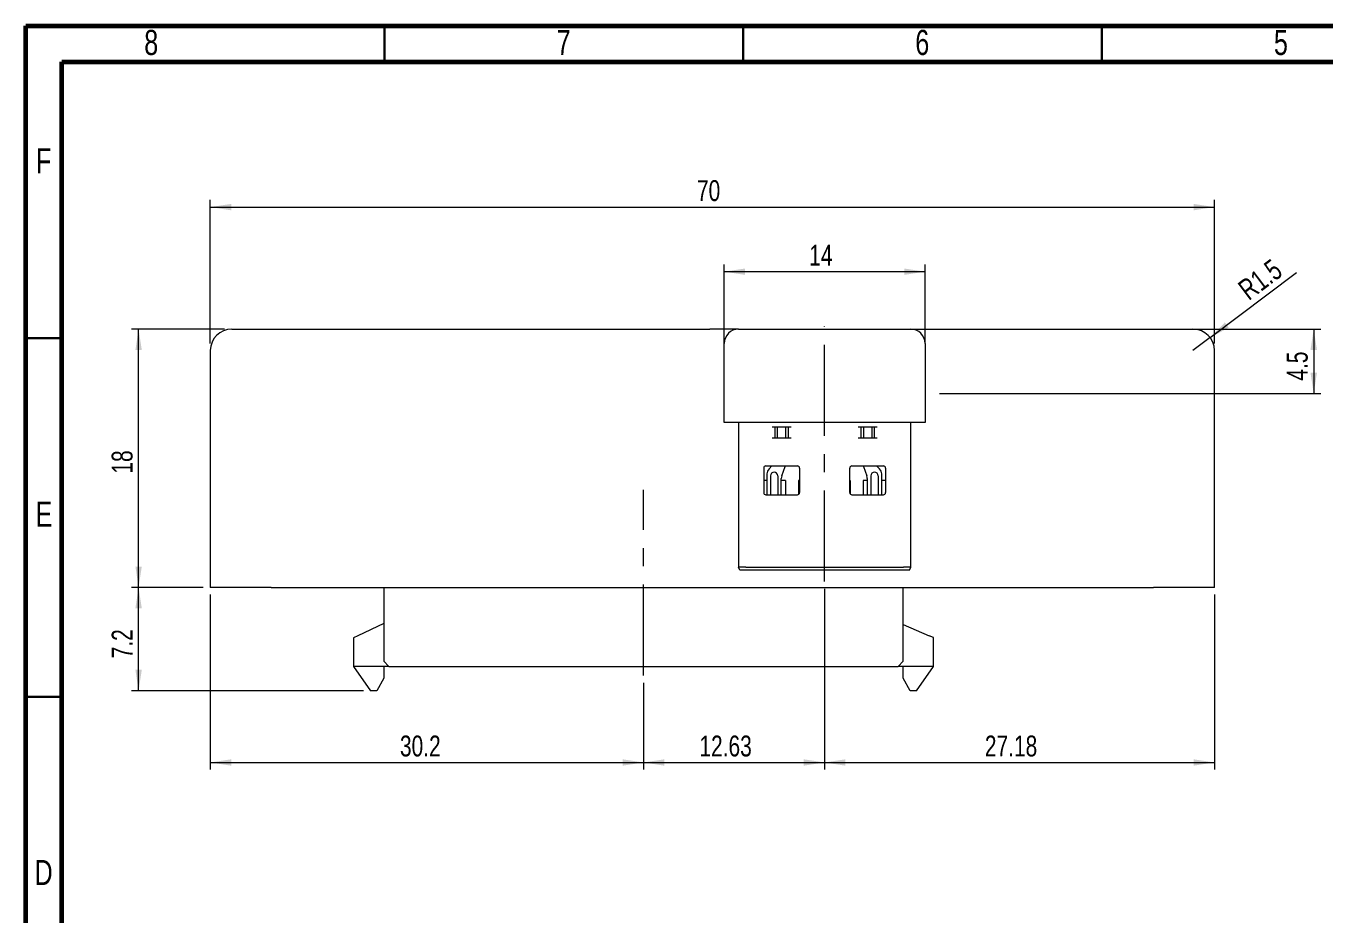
# Model space of a CAD drawing. Header units: millimetres. Extents: x 15 to 415, y 5 to 292.
# Drawn here: x 15 to 196, y 168.2 to 292 of the extents above; entities that cross this region are included whole.
import ezdxf

# ---------------------------------------------------------------- set-up
doc = ezdxf.new("R2010")
doc.units = ezdxf.units.MM
doc.linetypes.add('CENTERX2', pattern=[20.32, 12.7, -2.54, 2.54, -2.54])
doc.styles.add('SLDTEXTSTYLE0', font='TXT', dxfattribs={"width": 0.75})
doc.dimstyles.new('SLDDIMSTYLE0', dxfattribs={"dimtxt": 2.910417, "dimasz": 2.910417, "dimexe": 0, "dimexo": 0.0625, "dimgap": 0.727604, "dimtad": 1, "dimlfac": 0.5, "dimrnd": 1e-09, "dimzin": 12, "dimdsep": 46, "dimtxsty": 'SLDTEXTSTYLE0', "dimsah": 1, "dimcen": 0.09, "dimadec": 0, "dimazin": 3, "dimtfac": 1, "dimtofl": 0, "dimtmove": 0, "dimatfit": 3, "dimfxl": 0, "dimfrac": 2, "dimtolj": 1, "dimtzin": 12, "dimarcsym": 0})
doc.dimstyles.new('SLDDIMSTYLE1', dxfattribs={"dimtxt": 2.910417, "dimasz": 2.910417, "dimexe": 0, "dimexo": 0.0625, "dimgap": 0.727604, "dimtad": 1, "dimlfac": 0.5, "dimrnd": 1e-09, "dimzin": 12, "dimdsep": 46, "dimtxsty": 'SLDTEXTSTYLE0', "dimsah": 1, "dimcen": 0, "dimadec": 0, "dimazin": 3, "dimtfac": 1, "dimtofl": 0, "dimtmove": 0, "dimatfit": 3, "dimfxl": 0, "dimfrac": 2, "dimtolj": 1, "dimtzin": 12, "dimarcsym": 0})

# ---------------------------------------------------------------- blocks, each defined once
blk = doc.blocks.new('_D_6')
at = {"color": 7, "linetype": 'Continuous', "lineweight": 0}
for p, q in [((126.35, 213.56), (126.35, 188.36)), ((101.1, 200.46), (101.1, 188.36)), ((101.1, 189.36), (126.35, 189.36))]:
    blk.add_line(p, q, dxfattribs=at)
for points in [[(101.1, 189.36), (104.01, 188.91), (104.01, 189.8)], [(126.35, 189.36), (123.44, 189.8), (123.44, 188.91)]]:
    blk.add_solid(points, dxfattribs=at)
at = {"color": 7, "linetype": 'Continuous', "lineweight": 0, "insert": (108.89, 193.11), "char_height": 2.91, "attachment_point": 1, "style": 'SLDTEXTSTYLE0'}
blk.add_mtext('12.63', dxfattribs=at)
blk = doc.blocks.new('_D_7')
at = {"color": 7, "linetype": 'Continuous', "lineweight": 0}
for p, q in [((112.35, 247.76), (112.35, 258.76)), ((112.35, 257.76), (140.35, 257.76)), ((140.35, 247.76), (140.35, 258.76))]:
    blk.add_line(p, q, dxfattribs=at)
for points in [[(112.35, 257.76), (115.26, 257.31), (115.26, 258.2)], [(140.35, 257.76), (137.44, 258.2), (137.44, 257.31)]]:
    blk.add_solid(points, dxfattribs=at)
at = {"color": 7, "linetype": 'Continuous', "lineweight": 0, "insert": (124.2, 261.51), "char_height": 2.91, "attachment_point": 1, "style": 'SLDTEXTSTYLE0'}
blk.add_mtext('14', dxfattribs=at)
blk = doc.blocks.new('_D_8')
at = {"color": 7, "linetype": 'Continuous', "lineweight": 0}
for p, q in [((40.7, 247.76), (40.7, 267.76)), ((40.7, 266.76), (180.7, 266.76)), ((180.7, 247.76), (180.7, 267.76))]:
    blk.add_line(p, q, dxfattribs=at)
for points in [[(40.7, 266.76), (43.61, 266.31), (43.61, 267.2)], [(180.7, 266.76), (177.79, 267.2), (177.79, 266.31)]]:
    blk.add_solid(points, dxfattribs=at)
at = {"color": 7, "linetype": 'Continuous', "lineweight": 0, "insert": (108.55, 270.51), "char_height": 2.91, "attachment_point": 1, "style": 'SLDTEXTSTYLE0'}
blk.add_mtext('70', dxfattribs=at)
blk = doc.blocks.new('_D_9')
at = {"color": 7, "linetype": 'Continuous', "lineweight": 0}
for p, q in [((39.7, 213.76), (29.7, 213.76)), ((30.7, 199.36), (30.7, 213.76)), ((62.05, 199.36), (29.7, 199.36))]:
    blk.add_line(p, q, dxfattribs=at)
for points in [[(30.7, 213.76), (30.26, 210.85), (31.15, 210.85)], [(30.7, 199.36), (31.15, 202.27), (30.26, 202.27)]]:
    blk.add_solid(points, dxfattribs=at)
at = {"color": 7, "linetype": 'Continuous', "lineweight": 0, "insert": (26.95, 203.87), "char_height": 2.91, "attachment_point": 1, "rotation": 90, "style": 'SLDTEXTSTYLE0'}
blk.add_mtext('7.2', dxfattribs=at)
blk = doc.blocks.new('_D_10')
at = {"color": 7, "linetype": 'Continuous', "lineweight": 0}
for p, q in [((42.7, 249.76), (29.7, 249.76)), ((30.7, 213.76), (30.7, 249.76)), ((39.7, 213.76), (29.7, 213.76))]:
    blk.add_line(p, q, dxfattribs=at)
for points in [[(30.7, 249.76), (30.26, 246.85), (31.15, 246.85)], [(30.7, 213.76), (31.15, 216.67), (30.26, 216.67)]]:
    blk.add_solid(points, dxfattribs=at)
at = {"color": 7, "linetype": 'Continuous', "lineweight": 0, "insert": (26.95, 229.61), "char_height": 2.91, "attachment_point": 1, "rotation": 90, "style": 'SLDTEXTSTYLE0'}
blk.add_mtext('18', dxfattribs=at)
blk = doc.blocks.new('_D_11')
at = {"color": 7, "linetype": 'Continuous', "lineweight": 0}
for p, q in [((40.7, 212.76), (40.7, 188.36)), ((101.1, 200.46), (101.1, 188.36)), ((40.7, 189.36), (101.1, 189.36))]:
    blk.add_line(p, q, dxfattribs=at)
for points in [[(40.7, 189.36), (43.61, 188.91), (43.61, 189.8)], [(101.1, 189.36), (98.19, 189.8), (98.19, 188.91)]]:
    blk.add_solid(points, dxfattribs=at)
at = {"color": 7, "linetype": 'Continuous', "lineweight": 0, "insert": (67.14, 193.11), "char_height": 2.91, "attachment_point": 1, "style": 'SLDTEXTSTYLE0'}
blk.add_mtext('30.2', dxfattribs=at)
blk = doc.blocks.new('_D_12')
at = {"color": 7, "linetype": 'Continuous', "lineweight": 0}
for p, q in [((126.35, 213.56), (126.35, 188.36)), ((180.7, 212.76), (180.7, 188.36)), ((126.35, 189.36), (180.7, 189.36))]:
    blk.add_line(p, q, dxfattribs=at)
for points in [[(126.35, 189.36), (129.26, 188.91), (129.26, 189.8)], [(180.7, 189.36), (177.79, 189.8), (177.79, 188.91)]]:
    blk.add_solid(points, dxfattribs=at)
at = {"color": 7, "linetype": 'Continuous', "lineweight": 0, "insert": (148.69, 193.11), "char_height": 2.91, "attachment_point": 1, "style": 'SLDTEXTSTYLE0'}
blk.add_mtext('27.18', dxfattribs=at)
blk = doc.blocks.new('_D_13')
at = {"color": 7, "linetype": 'Continuous', "lineweight": 0}
for p, q in [((142.35, 249.76), (195.54, 249.76)), ((194.54, 249.76), (194.54, 240.76)), ((142.35, 240.76), (195.54, 240.76))]:
    blk.add_line(p, q, dxfattribs=at)
for points in [[(194.54, 249.76), (194.09, 246.85), (194.99, 246.85)], [(194.54, 240.76), (194.99, 243.67), (194.09, 243.67)]]:
    blk.add_solid(points, dxfattribs=at)
at = {"color": 7, "linetype": 'Continuous', "lineweight": 0, "insert": (190.79, 242.57), "char_height": 2.91, "attachment_point": 1, "rotation": 90, "style": 'SLDTEXTSTYLE0'}
blk.add_mtext('4.5', dxfattribs=at)
blk = doc.blocks.new('_D_14')
at = {"color": 7, "linetype": 'Continuous', "lineweight": 0}
for q in [(192.14, 257.66), (177.7, 246.76)]:
    blk.add_line((180.1, 248.57), q, dxfattribs=at)
blk.add_solid([(180.1, 248.57), (182.69, 249.96), (182.15, 250.68)], dxfattribs=at)
at = {"color": 7, "linetype": 'Continuous', "lineweight": 0, "insert": (183.73, 255.97), "char_height": 2.91, "attachment_point": 1, "rotation": 37.0649, "style": 'SLDTEXTSTYLE0'}
blk.add_mtext('R1.5', dxfattribs=at)

msp = doc.modelspace()

# ---------------------------------------------------------------- linework, layer by layer
at = {"color": 7, "linetype": 'Continuous', "lineweight": 60}
for p, q in [((15, 292), (415, 292)), ((15, 5), (15, 292)), ((20, 287), (410, 287)), ((20, 10), (20, 287))]:
    msp.add_line(p, q, dxfattribs=at)
at = {"color": 7, "linetype": 'Continuous', "lineweight": 30}
for p, q in [((65, 292), (65, 287)), ((115, 292), (115, 287)), ((165, 292), (165, 287)), ((15, 248.5), (20, 248.5)), ((15, 198.5), (20, 198.5))]:
    msp.add_line(p, q, dxfattribs=at)
at = {"color": 7, "linetype": 'Continuous', "lineweight": 15}
for p, q in [((43.704, 249.757), (49.204, 249.757)), ((49.204, 249.757), (110.354, 249.757)), ((114.354, 249.757), (138.354, 249.757)), ((142.354, 249.757), (172.204, 249.757)), ((172.204, 249.757), (177.704, 249.757)), ((40.704, 246.757), (40.704, 213.757)), ((112.354, 246.757), (112.354, 247.757)), ((112.354, 236.757), (112.354, 246.757)), ((140.354, 247.757), (140.354, 246.757)), ((140.354, 246.757), (140.354, 236.757)), ((180.704, 213.757), (180.704, 246.757)), ((114.354, 236.757), (112.354, 236.757)), ((138.354, 236.757), (114.354, 236.757)), ((114.354, 236.757), (114.354, 216.557)), ((119.014, 236.157), (121.674, 236.157)), ((119.434, 234.557), (119.434, 236.157)), ((119.744, 236.157), (119.744, 234.557)), ((120.944, 234.557), (120.944, 236.157)), ((121.254, 236.157), (121.254, 234.557)), ((131.034, 236.157), (133.694, 236.157)), ((131.454, 234.557), (131.454, 236.157)), ((131.764, 236.157), (131.764, 234.557)), ((132.964, 234.557), (132.964, 236.157)), ((133.274, 236.157), (133.274, 234.557)), ((140.354, 236.757), (138.354, 236.757)), ((138.354, 216.557), (138.354, 236.757)), ((121.674, 234.557), (119.014, 234.557)), ((133.694, 234.557), (131.034, 234.557)), ((117.854, 230.377), (117.854, 226.977)), ((118.154, 230.677), (122.554, 230.677)), ((119.004, 230.677), (118.596, 230.27)), ((120.364, 229.294), (120.843, 230.611)), ((122.854, 230.377), (122.854, 226.977)), ((129.854, 226.977), (129.854, 230.377)), ((130.154, 230.677), (134.554, 230.677)), ((131.764, 230.611), (132.243, 229.294)), ((134.011, 230.27), (133.604, 230.677)), ((134.854, 230.377), (134.854, 226.977)), ((118.304, 228.657), (117.854, 228.657)), ((118.304, 229.563), (118.304, 226.677)), ((118.804, 229.317), (118.804, 226.677)), ((119.804, 229.317), (119.804, 226.677)), ((120.304, 226.677), (120.304, 228.952)), ((120.904, 228.657), (120.304, 228.657)), ((120.904, 228.657), (120.904, 226.677)), ((122.854, 228.657), (122.704, 228.657)), ((122.704, 228.657), (122.704, 226.717)), ((129.904, 228.657), (129.854, 228.657)), ((129.904, 228.657), (129.904, 226.811)), ((132.304, 228.657), (131.704, 228.657)), ((131.704, 228.657), (131.704, 226.677)), ((132.304, 228.952), (132.304, 226.677)), ((132.804, 229.317), (132.804, 226.677)), ((133.804, 229.317), (133.804, 226.677)), ((134.304, 226.677), (134.304, 229.563)), ((134.854, 228.657), (134.304, 228.657)), ((118.154, 226.677), (122.554, 226.677)), ((130.154, 226.677), (134.554, 226.677)), ((115.354, 216.557), (114.354, 216.557)), ((114.534, 216.157), (114.354, 216.557)), ((115.354, 216.157), (114.534, 216.157)), ((115.354, 216.557), (137.354, 216.557)), ((137.354, 216.157), (115.354, 216.157)), ((138.354, 216.557), (137.354, 216.557)), ((138.174, 216.157), (137.354, 216.157)), ((138.174, 216.157), (138.354, 216.557)), ((49.204, 213.757), (40.704, 213.757)), ((49.204, 213.757), (172.204, 213.757)), ((64.914, 213.757), (64.914, 203.457)), ((137.294, 203.457), (137.294, 213.757)), ((180.704, 213.757), (172.204, 213.757)), ((64.914, 208.723), (61.274, 207.006)), ((137.294, 208.57), (140.934, 207.024)), ((61.274, 207.006), (60.674, 206.723)), ((60.674, 206.723), (60.674, 202.757)), ((141.534, 206.77), (140.934, 207.024)), ((141.534, 202.757), (141.534, 206.77)), ((60.68, 202.748), (63.054, 199.357)), ((64.914, 202.757), (61.274, 202.757)), ((64.914, 203.457), (65.614, 202.757)), ((65.614, 202.757), (64.914, 202.757)), ((64.914, 202.757), (64.914, 201.097)), ((65.614, 202.757), (136.594, 202.757)), ((136.594, 202.757), (137.294, 203.457)), ((137.294, 202.757), (136.594, 202.757)), ((140.934, 202.757), (137.294, 202.757)), ((137.294, 201.097), (137.294, 202.757)), ((139.154, 199.357), (141.527, 202.748)), ((64.914, 201.097), (63.914, 199.357)), ((138.294, 199.357), (137.294, 201.097)), ((63.636, 199.357), (63.054, 199.357)), ((63.914, 199.357), (63.636, 199.357)), ((138.571, 199.357), (138.294, 199.357)), ((139.154, 199.357), (138.571, 199.357))]:
    msp.add_line(p, q, dxfattribs=at)
at = {"color": 7, "linetype": 'CENTERX2', "lineweight": 0}
for p, q in [((126.354, 214.557), (126.354, 250.157)), ((101.104, 201.457), (101.104, 227.377))]:
    msp.add_line(p, q, dxfattribs=at)
at = {"color": 7, "linetype": 'Continuous', "lineweight": 15, "flags": 128}
for points in [[(120.843, 230.611), (120.857, 230.653), (120.865, 230.677)], [(131.743, 230.677), (131.75, 230.653), (131.764, 230.611)]]:
    msp.add_lwpolyline(points, dxfattribs=at)
at = {"color": 7, "linetype": 'Continuous', "lineweight": 15}
for centre, radius, start, end in [((43.704, 246.757), 3, 90, 180), ((114.354, 247.757), 2, 90, 180), ((138.354, 247.757), 2, 0, 90), ((177.704, 246.757), 3, 0, 90), ((118.154, 230.377), 0.3, 90, 180), ((119.304, 229.563), 1, 135, 180), ((122.554, 230.377), 0.3, 360, 90), ((130.154, 230.377), 0.3, 90, 180), ((133.304, 229.563), 1, 360, 45), ((134.554, 230.377), 0.3, 360, 90), ((119.304, 229.317), 0.5, 0, 180), ((121.304, 228.952), 1, 160, 180), ((131.304, 228.952), 1, 0, 20), ((133.304, 229.317), 0.5, 90, 180), ((133.304, 229.317), 0.5, 360, 180), ((133.304, 229.317), 0.5, 0, 90), ((118.154, 226.977), 0.3, 180, 270), ((122.554, 226.977), 0.3, 270, 360), ((130.154, 226.977), 0.3, 180, 270), ((134.554, 226.977), 0.3, 270, 360)]:
    msp.add_arc(centre, radius, start, end, dxfattribs=at)
for centre, start_param, end_param in [((61.274, 201.188), 0, 0.0285961), ((140.934, 201.188), 6.2545892, 6.2831853)]:
    msp.add_ellipse(centre, major_axis=(0, 1.569), ratio=0.3823529, start_param=start_param, end_param=end_param, dxfattribs=at)
for points, knots in [([(114.354, 249.757), (114.354, 249.757), (114.325, 249.757), (114.215, 249.757), (114.132, 249.757), (113.813, 249.757), (113.501, 249.757), (112.748, 249.757), (112.304, 249.757), (111.358, 249.757), (110.852, 249.757), (110.354, 249.757)], [0, 0, 0, 0, 0.125, 0.125, 0.25, 0.25, 0.5, 0.5, 0.75, 0.75, 1, 1, 1, 1]), ([(138.354, 249.757), (138.354, 249.757), (138.382, 249.757), (138.492, 249.757), (138.575, 249.757), (138.894, 249.757), (139.206, 249.757), (139.959, 249.757), (140.404, 249.757), (141.349, 249.757), (141.855, 249.757), (142.354, 249.757)], [0, 0, 0, 0, 0.125, 0.125, 0.25, 0.25, 0.5, 0.5, 0.75, 0.75, 1, 1, 1, 1]), ([(60.68, 202.748), (60.678, 202.751), (60.674, 202.756), (60.674, 202.757), (60.674, 202.757)], [0, 0, 0, 0, 0.5025875, 1, 1, 1, 1]), ([(61.256, 202.756), (61.115, 202.746), (60.98, 202.722), (60.769, 202.711), (60.7, 202.72), (60.68, 202.748)], [0, 0, 0, 0, 0.5, 0.5, 1, 1, 1, 1]), ([(141.527, 202.748), (141.508, 202.72), (141.438, 202.711), (141.228, 202.722), (141.092, 202.746), (140.951, 202.756)], [0, 0, 0, 0, 0.5, 0.5, 1, 1, 1, 1]), ([(141.534, 202.757), (141.533, 202.757), (141.533, 202.756), (141.529, 202.751), (141.527, 202.748)], [0, 0, 0, 0, 0.4974142, 1, 1, 1, 1])]:
    msp.add_open_spline(points, degree=3, knots=knots, dxfattribs=at)

# ---------------------------------------------------------------- texts
at = {"color": 7, "linetype": 'Continuous', "lineweight": 0, "char_height": 3.5, "attachment_point": 2, "style": 'SLDTEXTSTYLE0'}
for s, insert in [('8', (32.465, 291.455)), ('7', (89.965, 291.455)), ('6', (139.965, 291.455)), ('5', (189.965, 291.455)), ('F', (17.464, 274.955)), ('E', (17.506, 225.705)), ('D', (17.46, 175.775))]:
    msp.add_mtext(s, dxfattribs=dict(at, insert=insert))

# ---------------------------------------------------------------- dimensions: what is measured, and where the dimension line sits
at = {"color": 7, "linetype": 'Continuous', "lineweight": 0}
for base, p1, p2, picture, middle in [((180.704, 266.757), (40.704, 246.757), (180.704, 246.757), '_D_8', (110.704, 266.757)), ((140.354, 257.757), (112.354, 246.757), (140.354, 246.757), '_D_7', (126.354, 257.757)), ((101.104, 189.357), (40.704, 213.757), (101.104, 201.457), '_D_11', (70.904, 189.357))]:
    dim = msp.add_linear_dim(base=base, p1=p1, p2=p2, dimstyle='SLDDIMSTYLE0', dxfattribs=at)
    dim.commit()
    dim.dimension.update_dxf_attribs({"geometry": picture, "text_midpoint": middle, "dimtype": 160})
dim = msp.add_radius_dim(center=(177.704, 246.757), mpoint=(180.097, 248.565), dimstyle='SLDDIMSTYLE1', dxfattribs=at)
dim.commit()
dim.dimension.update_dxf_attribs({"geometry": '_D_14', "text_midpoint": (189.202, 255.442), "dimtype": 164})
for base, p1, p2, angle, picture, middle in [((30.704, 249.757), (40.704, 213.757), (43.704, 249.757), 90, '_D_10', (30.704, 231.757)), ((194.538, 240.757), (141.354, 249.757), (141.354, 240.757), 90, '_D_13', (194.538, 245.257)), ((30.704, 213.757), (63.054, 199.357), (40.704, 213.757), 90, '_D_9', (30.704, 206.557)), ((126.353575209, 189.356777628), (101.103575208, 201.456983784), (126.353575208, 214.556983783), 0, '_D_6', (113.728575208, 189.356777628)), ((180.703575208, 189.356777628), (126.353575208, 214.556983783), (180.703575208, 213.756983784), 0, '_D_12', (153.528575208, 189.356777628))]:
    dim = msp.add_linear_dim(base=base, p1=p1, p2=p2, angle=angle, dimstyle='SLDDIMSTYLE0', dxfattribs=at)
    dim.commit()
    dim.dimension.update_dxf_attribs({"geometry": picture, "text_midpoint": middle, "dimtype": 160})

doc.saveas('drawing.dxf')
